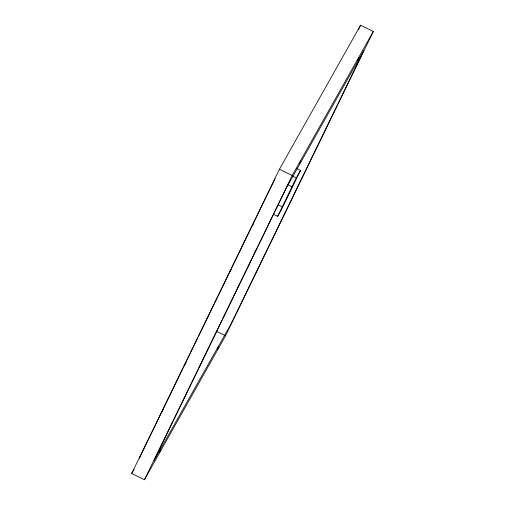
<?xml version="1.0" encoding="UTF-8"?>
<svg xmlns="http://www.w3.org/2000/svg" width="505" height="505" viewBox="0 0 505 505"><rect width="100%" height="100%" fill="white"/><g stroke="black" fill="none" stroke-linecap="round" stroke-linejoin="round"><path stroke-width="0.76" d="M160.464 450.043L159.157 452.65L160.47 450.037M300.033 162.642L299.465 163.708L300.778 161.082M300.753 161.145L300.14 162.282M131.691 473.513L279.429 169.251L360.57 25.25L373.309 31.487L225.571 335.749L144.43 479.75L131.691 473.513L134.014 469.397M197.701 338.041L139.374 458.168L140.699 455.769M198.389 336.627L206.772 319.375M206.987 318.92L231.056 269.348M231.744 267.928L275.073 178.701M358.506 29.505L360.57 25.25M144.43 479.75L292.168 175.494L373.309 31.487M273.634 214.391L277.63 216.348L296.284 177.93L300.557 170.336L296.568 168.38M300.557 170.336L281.904 208.754L277.63 216.348M252.248 225.722L253.762 223.027M229.68 272.195L231.195 269.5M207.113 318.668L207.871 317.323M184.546 365.147L186.061 362.451M161.941 411.695L163.5 408.93M279.429 169.251L292.168 175.494M292.957 176.295L296.284 177.93M287.339 184.47L291.997 186.755M278.261 204.866L282.257 206.823M216.374 331.242L225.571 335.749M218.652 346.758L217.339 349.384L218.64 346.777M358.929 57.867L357.616 60.493L358.922 57.873M286.72 187.298L154.031 460.573L231.019 323.939L363.707 50.664L286.72 187.298"/></g></svg>
